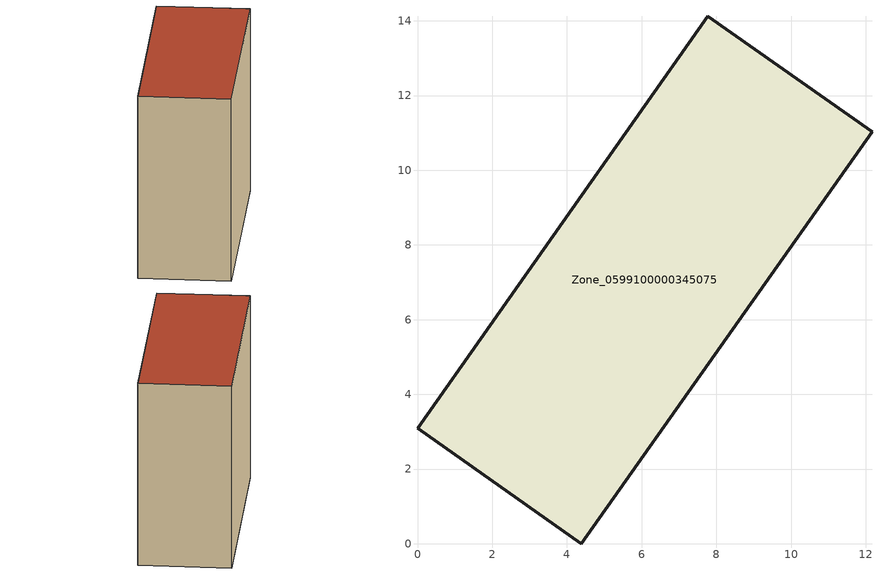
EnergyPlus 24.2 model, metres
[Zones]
Zone_0599100000345075
 floor ground (C_G): 4.39,0 0,3.09 7.77,14.12 12.17,11.03 z3.29
 wall outside (C_F): 4.39,0 12.17,11.03 7.77,14.12 0,3.09 4.39,0 z3.29:14.57
 roof outside (C_R): 0,3.09 4.39,0 12.17,11.03 7.77,14.12 z14.57
[BUILDING]
Pand.0599100000345075: North Axis=0; Terrain=City; Loads Convergence Tolerance Value=0.04; Temperature Convergence Tolerance Value=0.4; Solar Distribution=FullExterior; Maximum Number of Warmup Days=25; Minimum Number of Warmup Days=1
[Site:Location]
Rotterdam.The.Hague.AP_ZH_NLD Design_Conditions: Latitude=51.96; Longitude=4.45; Time Zone=1; Elevation=-4.5
[SITE:GROUNDTEMPERATURE:BUILDINGSURFACE]
18, 18, 18, 18, 18, 18, 18, 18, 18, 18, 18, 18
[MATERIAL] Thermal Absorptance=0.9; Solar Absorptance=0.7; Visible Absorptance=0.7
Name | Roughness | Thickness | Conductivity | Density | Specific Heat
G.TC.1992-2005 | MediumSmooth | 0.15 | 0.06 | 540 | 1210
F.TC.1992-2005 | Rough | 0.3 | 0.12 | 1920 | 840
R.TC.1992-2005 | MediumRough | 0.2 | 0.08 | 1500 | 1000
[CONSTRUCTION]
C_G: G.TC.1992-2005
C_F: F.TC.1992-2005
C_R: R.TC.1992-2005
[ZONE]
Zone_0599100000345075: Type=1; Multiplier=1; Ceiling Height=Autocalculate; Volume=Autocalculate; Floor Area=autocalculate; Part of Total Floor Area=Yes
[ZONEINFILTRATION:DESIGNFLOWRATE]
Infil_Zone_0599100000345075: Zone or ZoneList or Space or SpaceList=Zone_0599100000345075; Schedule=AlwaysOn; Design Flow Rate Calculation Method=Flow/Area; Flow Rate per Floor Area=0.0015; Constant Term Coefficient=1; Temperature Term Coefficient=0; Velocity Term Coefficient=0; Velocity Squared Term Coefficient=0
[HVACTEMPLATE:ZONE:IDEALLOADSAIRSYSTEM]
Zone_0599100000345075: Maximum Heating Supply Air Temperature=50; Minimum Cooling Supply Air Temperature=13; Maximum Heating Supply Air Humidity Ratio=0.0156; Minimum Cooling Supply Air Humidity Ratio=0.0077; Heating Limit=NoLimit; Cooling Limit=NoLimit; Dehumidification Control Type=ConstantSensibleHeatRatio; Cooling Sensible Heat Ratio=0.7; Dehumidification Setpoint=60; Humidification Control Type=None; Humidification Setpoint=30; Outdoor Air Method=None; Outdoor Air Flow Rate per Person=0.00944; Outdoor Air Flow Rate per Zone Floor Area=0; Outdoor Air Flow Rate per Zone=0; Demand Controlled Ventilation Type=None; Outdoor Air Economizer Type=NoEconomizer; Heat Recovery Type=None; Sensible Heat Recovery Effectiveness=0.7; Latent Heat Recovery Effectiveness=0.65
[ZONECONTROL:THERMOSTAT]
ThermostatControl_Zone_0599100000345075: Zone or ZoneList=Zone_0599100000345075; Control Type Schedule=DualSetpointControlType; Control 1=Thermostat_Zone_0599100000345075; Temperature Difference Between Cutout And Setpoint=0
[THERMOSTATSETPOINT:DUALSETPOINT]
Thermostat_Zone_0599100000345075: Heating Setpoint Temperature Schedule=HeatingSetpoint_Zone_0599100000345075; Cooling Setpoint Temperature Schedule=CoolingSetpoint_Zone_0599100000345075
[SCHEDULE:COMPACT]
HeatingSetpoint_Zone_0599100000345075: Through: 12/31, For: AllDays, Until: 24:00, 21
CoolingSetpoint_Zone_0599100000345075: Through: 12/31, For: AllDays, Until: 24:00, 24
DualSetpointControlType: Through: 12/31, For: AllDays, Until: 24:00, 4
AlwaysOn: Through: 12/31, For: AllDays, Until: 24:00, 1
